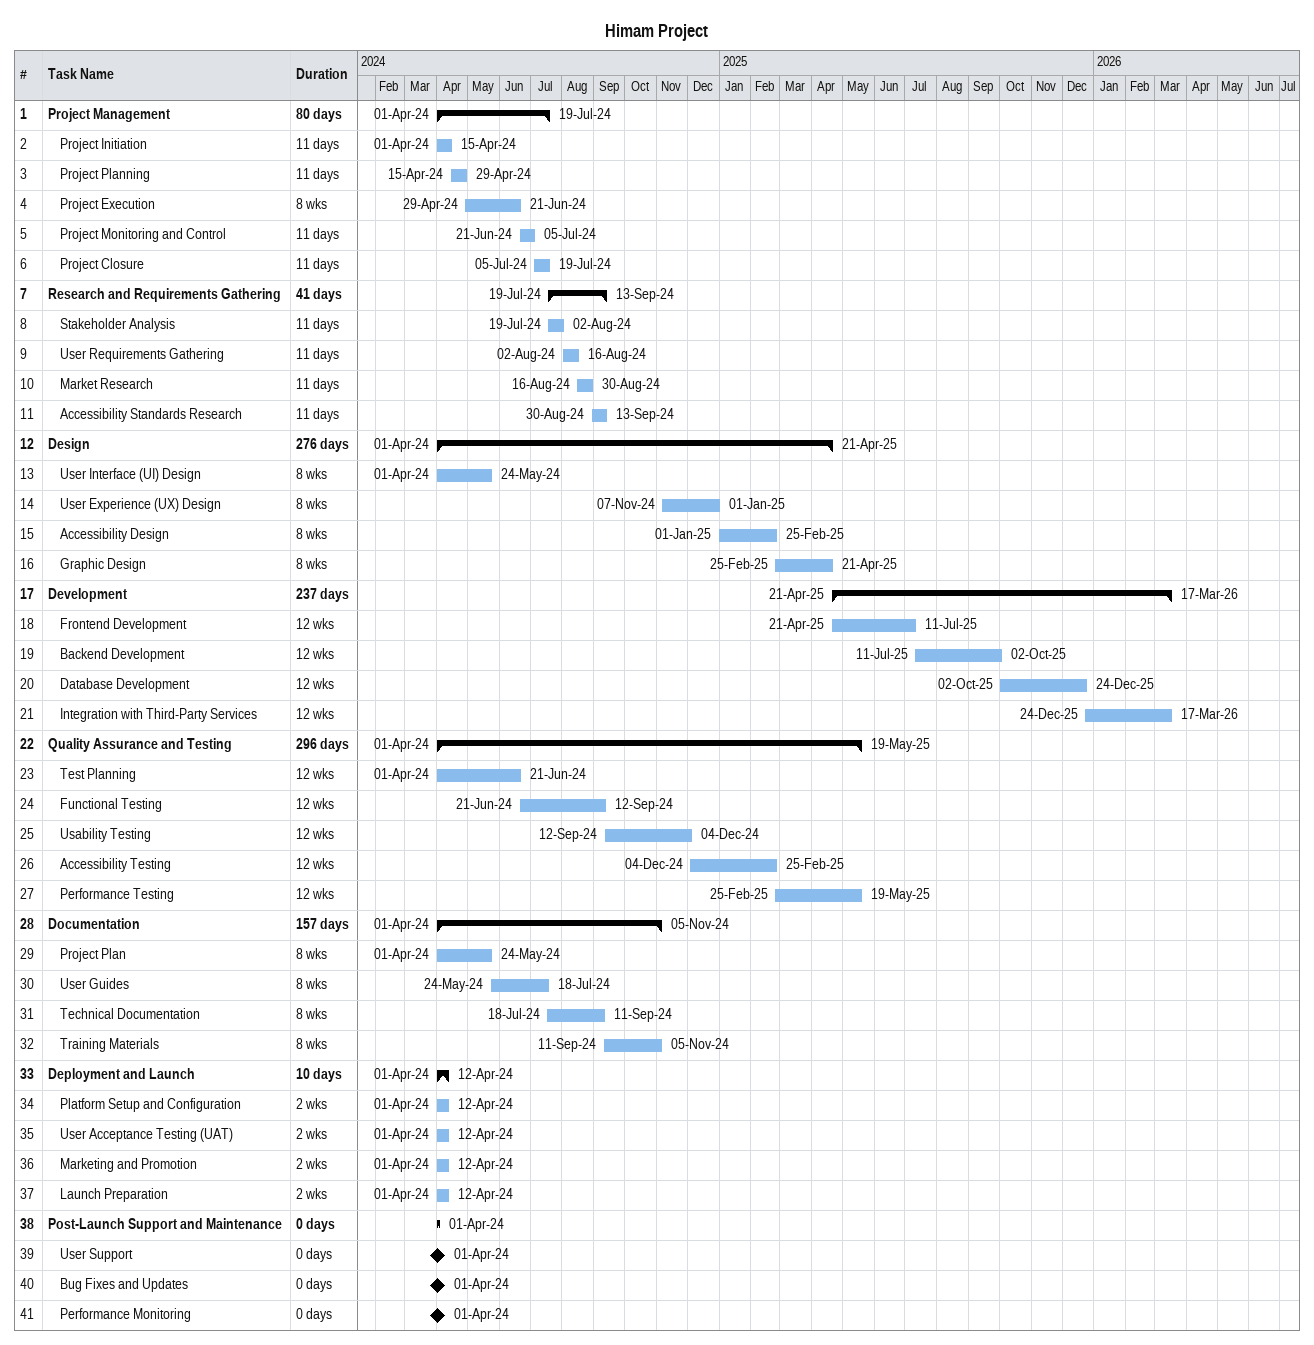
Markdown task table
Himam Project

| ID | Level | Task | Duration | Start | Finish |
|---|---|---|---|---|---|
| 1 | 1 | **Project Management** | 80d | 2024-04-01 | 2024-07-19 |
| 2 | 2 | Project Initiation | 11d | 2024-04-01 | 2024-04-15 |
| 3 | 2 | Project Planning | 11d | 2024-04-15 | 2024-04-29 |
| 4 | 2 | Project Execution | 8w | 2024-04-29 | 2024-06-21 |
| 5 | 2 | Project Monitoring and Control | 11d | 2024-06-21 | 2024-07-05 |
| 6 | 2 | Project Closure | 11d | 2024-07-05 | 2024-07-19 |
| 7 | 1 | **Research and Requirements Gathering** | 41d | 2024-07-19 | 2024-09-13 |
| 8 | 2 | Stakeholder Analysis | 11d | 2024-07-19 | 2024-08-02 |
| 9 | 2 | User Requirements Gathering | 11d | 2024-08-02 | 2024-08-16 |
| 10 | 2 | Market Research | 11d | 2024-08-16 | 2024-08-30 |
| 11 | 2 | Accessibility Standards Research | 11d | 2024-08-30 | 2024-09-13 |
| 12 | 1 | **Design** | 276d | 2024-04-01 | 2025-04-21 |
| 13 | 2 | User Interface (UI) Design | 8w | 2024-04-01 | 2024-05-24 |
| 14 | 2 | User Experience (UX) Design | 8w | 2024-11-07 | 2025-01-01 |
| 15 | 2 | Accessibility Design | 8w | 2025-01-01 | 2025-02-25 |
| 16 | 2 | Graphic Design | 8w | 2025-02-25 | 2025-04-21 |
| 17 | 1 | **Development** | 237d | 2025-04-21 | 2026-03-17 |
| 18 | 2 | Frontend Development | 12w | 2025-04-21 | 2025-07-11 |
| 19 | 2 | Backend Development | 12w | 2025-07-11 | 2025-10-02 |
| 20 | 2 | Database Development | 12w | 2025-10-02 | 2025-12-24 |
| 21 | 2 | Integration with Third-Party Services | 12w | 2025-12-24 | 2026-03-17 |
| 22 | 1 | **Quality Assurance and Testing** | 296d | 2024-04-01 | 2025-05-19 |
| 23 | 2 | Test Planning | 12w | 2024-04-01 | 2024-06-21 |
| 24 | 2 | Functional Testing | 12w | 2024-06-21 | 2024-09-12 |
| 25 | 2 | Usability Testing | 12w | 2024-09-12 | 2024-12-04 |
| 26 | 2 | Accessibility Testing | 12w | 2024-12-04 | 2025-02-25 |
| 27 | 2 | Performance Testing | 12w | 2025-02-25 | 2025-05-19 |
| 28 | 1 | **Documentation** | 157d | 2024-04-01 | 2024-11-05 |
| 29 | 2 | Project Plan | 8w | 2024-04-01 | 2024-05-24 |
| 30 | 2 | User Guides | 8w | 2024-05-24 | 2024-07-18 |
| 31 | 2 | Technical Documentation | 8w | 2024-07-18 | 2024-09-11 |
| 32 | 2 | Training Materials | 8w | 2024-09-11 | 2024-11-05 |
| 33 | 1 | **Deployment and Launch** | 10d | 2024-04-01 | 2024-04-12 |
| 34 | 2 | Platform Setup and Configuration | 2w | 2024-04-01 | 2024-04-12 |
| 35 | 2 | User Acceptance Testing (UAT) | 2w | 2024-04-01 | 2024-04-12 |
| 36 | 2 | Marketing and Promotion | 2w | 2024-04-01 | 2024-04-12 |
| 37 | 2 | Launch Preparation | 2w | 2024-04-01 | 2024-04-12 |
| 38 | 1 | **Post-Launch Support and Maintenance** | 0d | 2024-04-01 | 2024-04-01 |
| 39 | 2 | User Support | 0d | 2024-04-01 | 2024-04-01 |
| 40 | 2 | Bug Fixes and Updates | 0d | 2024-04-01 | 2024-04-01 |
| 41 | 2 | Performance Monitoring | 0d | 2024-04-01 | 2024-04-01 |
